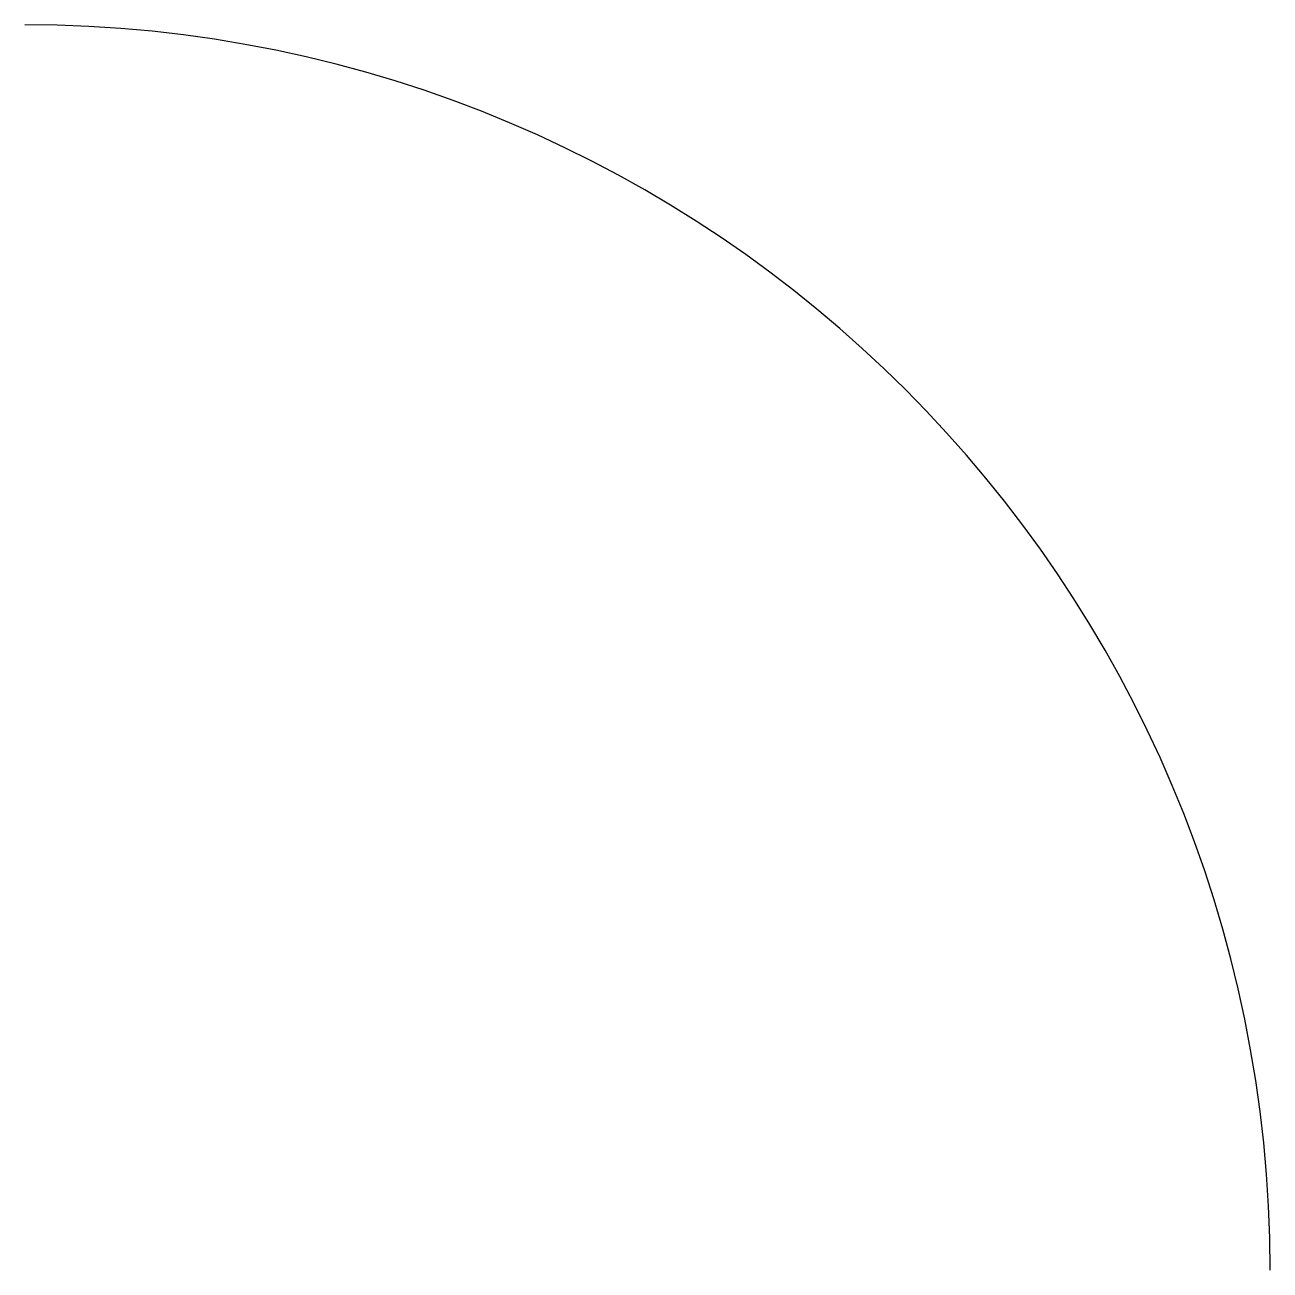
# Model space of a CAD drawing. Header units: millimetres. Extents: x 0 to 1, y 0 to 1.
import ezdxf

# ---------------------------------------------------------------- set-up
doc = ezdxf.new("R2010")
doc.units = ezdxf.units.MM
doc.layers.add('Layer 1', color=7, linetype='Continuous')

msp = doc.modelspace()

# ---------------------------------------------------------------- linework, layer by layer
at = {"layer": 'Layer 1'}
msp.add_arc((0, 0), 1, 0, 90, dxfattribs=at)

doc.saveas('drawing.dxf')
